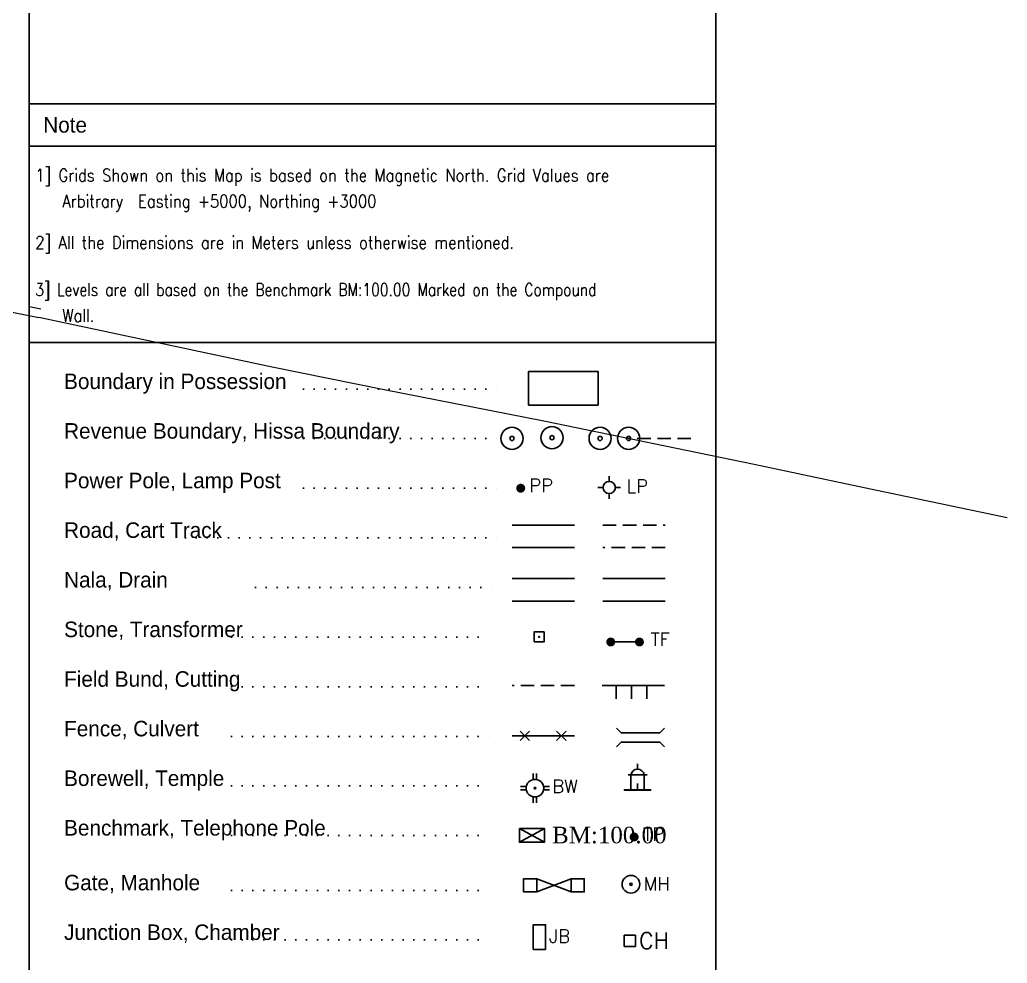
# Model space of a CAD drawing. Extents: x 1878645 to 3043969, y -1160829 to -603973.
# Drawn here: x 2000138 to 2046896, y -942982 to -898303 of the extents above; entities that cross this region are included whole.
import ezdxf

# ---------------------------------------------------------------- set-up
doc = ezdxf.new("R2010")
doc.units = 0
doc.header["$LTSCALE"] = 100
doc.linetypes.add('DOT', pattern=[6.35, 0, -6.35])
doc.linetypes.add('Hidden', pattern=[9.525, 6.35, -3.175])
for name, color, linetype in [('BM', 7, 'Continuous'), ('BOR', 100, 'Continuous'), ('BOUNDARY', 7, 'Continuous'), ('BW', 5, 'Continuous'), ('CART_TRACK', 9, 'Hidden'), ('CHAMBER', 5, 'Continuous'), ('CULVERT', 10, 'Continuous'), ('CUTTING', 8, 'Continuous'), ('DRAIN', 5, 'Continuous'), ('FENCE', 7, 'Continuous'), ('FIELD_BUND', 11, 'Hidden'), ('GATE', 7, 'Continuous'), ('gred', 253, 'Continuous'), ('HISSA', 200, 'Hidden'), ('JB', 7, 'Continuous'), ('MH', 5, 'Continuous'), ('NALA', 140, 'Continuous'), ('NODES', 1, 'Continuous'), ('PL', 42, 'Continuous'), ('ROAD', 7, 'Continuous'), ('STONE', 7, 'Continuous'), ('TEMPLE', 6, 'Continuous'), ('TITLE', 7, 'Continuous'), ('TL', 43, 'Continuous'), ('WALL', 137, 'Continuous')]:
    doc.layers.add(name, color=color, linetype=linetype)
doc.styles.add('rs', font='romans.shx')
doc.styles.add('STY', font='stylu.ttf')
doc.styles.add('TR', font='times.ttf', dxfattribs={"height": 2.4})

msp = doc.modelspace()

# ---------------------------------------------------------------- linework, layer by layer
for p, q in [((2028380.65371, -930455.67668), (2028380.65371, -929829.14014)), ((2028380.65371, -930455.67668), (2028380.65371, -929829.14014)), ((2029106.75453, -930455.67668), (2029106.75453, -929829.14014)), ((2029106.75453, -930455.67668), (2029106.75453, -929829.14014)), ((2029832.85669, -930455.67668), (2029832.85669, -929829.14014)), ((2029832.85669, -930455.67668), (2029832.85669, -929829.14014)), ((2024273.9052, -932438.07872), (2023826.09541, -931990.26892)), ((2024273.9052, -931990.26892), (2023826.09541, -932438.07872)), ((2024273.9052, -932438.07872), (2023826.09541, -931990.26892)), ((2024273.9052, -931990.26892), (2023826.09541, -932438.07872)), ((2026007.24585, -932438.07872), (2025559.43606, -931990.26892)), ((2026007.24585, -931990.26892), (2025559.43606, -932438.07872)), ((2026007.24585, -932438.07872), (2025559.43606, -931990.26892)), ((2026007.24585, -931990.26892), (2025559.43606, -932438.07872)), ((2024620.72457, -938980.50778), (2026241.41835, -939607.04432)), ((2024620.72457, -939607.04432), (2026241.41835, -938980.50778)), ((2024620.72457, -938980.50778), (2026241.41835, -939607.04432)), ((2024620.72457, -939607.04432), (2026241.41835, -938980.50778))]:
    msp.add_line(p, q)
at = {"color": 6}
for p, q in [((2029390.22532, -933787.6386), (2029390.22532, -933541.56859)), ((2029390.22532, -933787.6386), (2029390.22532, -933541.56859)), ((2028938.79245, -934054.21459), (2029841.65819, -934054.21459)), ((2028938.79245, -934054.21459), (2029841.65819, -934054.21459)), ((2029073.04119, -934771.91893), (2029073.04119, -934054.21459)), ((2029073.04119, -934771.91893), (2029073.04119, -934054.21459)), ((2029707.40944, -934771.91893), (2029707.40944, -934054.21459)), ((2029707.40944, -934771.91893), (2029707.40944, -934054.21459)), ((2029390.22532, -934771.91893), (2029390.22532, -934465.3586)), ((2029390.22532, -934771.91893), (2029390.22532, -934465.3586)), ((2028754.1153, -934771.91893), (2030026.33533, -934771.91893)), ((2028754.1153, -934788.98219), (2028754.1153, -934771.91893)), ((2028754.1153, -934771.91893), (2030026.33533, -934771.91893)), ((2028754.1153, -934788.98219), (2028754.1153, -934771.91893)), ((2028754.1153, -934788.98219), (2030026.33533, -934788.98219)), ((2028754.1153, -934788.98219), (2030026.33533, -934788.98219)), ((2028767.54365, -934788.98219), (2028784.60691, -934771.91893)), ((2028767.54365, -934788.98219), (2028784.60691, -934771.91893)), ((2028857.25687, -934788.98219), (2028874.32013, -934771.91893)), ((2028857.25687, -934788.98219), (2028874.32013, -934771.91893)), ((2028946.97008, -934788.98219), (2028964.03334, -934771.91893)), ((2028946.97008, -934788.98219), (2028964.03334, -934771.91893)), ((2029036.6833, -934788.98219), (2029053.74656, -934771.91893)), ((2029036.6833, -934788.98219), (2029053.74656, -934771.91893)), ((2029126.39652, -934788.98219), (2029143.45978, -934771.91893)), ((2029126.39652, -934788.98219), (2029143.45978, -934771.91893)), ((2029216.10974, -934788.98219), (2029233.173, -934771.91893)), ((2029216.10974, -934788.98219), (2029233.173, -934771.91893)), ((2029305.82296, -934788.98219), (2029322.88622, -934771.91893)), ((2029305.82296, -934788.98219), (2029322.88622, -934771.91893)), ((2029395.53617, -934788.98219), (2029412.59943, -934771.91893)), ((2029395.53617, -934788.98219), (2029412.59943, -934771.91893)), ((2029485.24939, -934788.98219), (2029502.31265, -934771.91893)), ((2029485.24939, -934788.98219), (2029502.31265, -934771.91893)), ((2029574.96261, -934788.98219), (2029592.02587, -934771.91893)), ((2029574.96261, -934788.98219), (2029592.02587, -934771.91893)), ((2029664.67583, -934788.98219), (2029681.73909, -934771.91893)), ((2029664.67583, -934788.98219), (2029681.73909, -934771.91893)), ((2029754.38905, -934788.98219), (2029771.45231, -934771.91893)), ((2029754.38905, -934788.98219), (2029771.45231, -934771.91893)), ((2029844.10226, -934788.98219), (2029861.16552, -934771.91893)), ((2029844.10226, -934788.98219), (2029861.16552, -934771.91893)), ((2029933.81548, -934788.98219), (2029950.87874, -934771.91893)), ((2029933.81548, -934788.98219), (2029950.87874, -934771.91893)), ((2030023.5287, -934788.98219), (2030026.33533, -934786.17555)), ((2030023.5287, -934788.98219), (2030026.33533, -934786.17555)), ((2030026.33533, -934788.98219), (2030026.33533, -934771.91893)), ((2030026.33533, -934788.98219), (2030026.33533, -934771.91893))]:
    msp.add_line(p, q, dxfattribs=at)
at = {"color": 5}
for p, q in [((2024451.38885, -934281.68396), (2024451.38885, -934002.76533)), ((2024451.38885, -934281.68396), (2024451.38885, -934002.76533)), ((2024612.67054, -934281.68396), (2024612.67054, -934002.76533)), ((2024612.67054, -934281.68396), (2024612.67054, -934002.76533)), ((2024122.61458, -934610.45824), (2023843.69595, -934610.45824)), ((2024122.61458, -934610.45824), (2023843.69595, -934610.45824)), ((2024941.44482, -934610.45824), (2025220.36345, -934610.45824)), ((2024941.44482, -934610.45824), (2025220.36345, -934610.45824)), ((2024122.61458, -934771.73992), (2023843.69595, -934771.73992)), ((2024122.61458, -934771.73992), (2023843.69595, -934771.73992)), ((2024451.38885, -935100.5142), (2024451.38885, -935379.43283)), ((2024451.38885, -935100.5142), (2024451.38885, -935379.43283)), ((2024612.67054, -935100.5142), (2024612.67054, -935379.43283)), ((2024612.67054, -935100.5142), (2024612.67054, -935379.43283)), ((2024941.44482, -934771.73992), (2025220.36345, -934771.73992)), ((2024941.44482, -934771.73992), (2025220.36345, -934771.73992))]:
    msp.add_line(p, q, dxfattribs=at)
for points in [[(2024495.19809, -927763.34483), (2024965.1005, -927763.34483), (2024965.1005, -927293.44242), (2024495.19809, -927293.44242)], [(2024495.19809, -927763.34483), (2024965.1005, -927763.34483), (2024965.1005, -927293.44242), (2024495.19809, -927293.44242)], [(2023994.18803, -939607.04432), (2024620.72457, -939607.04432), (2024620.72457, -938980.50778), (2023994.18803, -938980.50778)], [(2023994.18803, -939607.04432), (2024620.72457, -939607.04432), (2024620.72457, -938980.50778), (2023994.18803, -938980.50778)], [(2026241.41835, -939607.04432), (2026867.95489, -939607.04432), (2026867.95489, -938980.50778), (2026241.41835, -938980.50778)], [(2026241.41835, -939607.04432), (2026867.95489, -939607.04432), (2026867.95489, -938980.50778), (2026241.41835, -938980.50778)], [(2025037.46308, -942330.09852), (2025037.46308, -941155.34251), (2024450.08507, -941155.34251), (2024450.08507, -942330.09852)], [(2025037.46308, -942330.09852), (2025037.46308, -941155.34251), (2024450.08507, -941155.34251), (2024450.08507, -942330.09852)]]:
    msp.add_lwpolyline(points, close=True)
at = {"const_width": 46.99024}
msp.add_lwpolyline([(2024706.65417, -927528.39363, 1), (2024753.64442, -927528.39363, 1)], format="xyb", close=True, dxfattribs=at)
msp.add_lwpolyline([(2024706.65417, -927528.39363, 1), (2024753.64442, -927528.39363, 1)], format="xyb", close=True, dxfattribs=at)
at = {"color": 5}
for centre, radius in [((2024532.0297, -934691.09908), 417.69103), ((2024532.0297, -934691.09908), 417.69103), ((2024532.0297, -934691.09908), 37.76882), ((2024532.0297, -934691.09908), 37.76882), ((2029078.50639, -939241.33743), 417.69103), ((2029078.50639, -939241.33743), 417.69103), ((2029078.50639, -939241.33743), 53.13661), ((2029078.50639, -939241.33743), 53.13661)]:
    msp.add_circle(centre, radius, dxfattribs=at)
at = {"color": 6}
msp.add_arc((2029390.22532, -934109.62658), 321.98798, 9.909554012, 170.090445988, dxfattribs=at)
msp.add_arc((2029390.22532, -934109.62658), 321.98798, 9.909554012, 170.090445988, dxfattribs=at)
at = {"layer": 'BM'}
for p, q in [((2024979.59265, -936599.62173), (2023800.39734, -937250.83719)), ((2023800.39734, -936599.62173), (2024979.59265, -937250.83719)), ((2023800.39734, -936599.62173), (2024979.59265, -936599.62173)), ((2023800.39734, -937250.83719), (2023800.39734, -936599.62173)), ((2024979.59265, -936599.62173), (2023800.39734, -937250.83719)), ((2023800.39734, -936599.62173), (2024979.59265, -937250.83719)), ((2024979.59265, -936599.62173), (2023800.39734, -937250.83719)), ((2023800.39734, -936599.62173), (2024979.59265, -937250.83719)), ((2023800.39734, -936599.62173), (2024979.59265, -936599.62173)), ((2023800.39734, -937250.83719), (2023800.39734, -936599.62173)), ((2024979.59265, -936599.62173), (2023800.39734, -937250.83719)), ((2023800.39734, -936599.62173), (2024979.59265, -937250.83719)), ((2024979.59265, -936599.62173), (2024979.59265, -937250.83719)), ((2024979.59265, -936599.62173), (2024979.59265, -937250.83719)), ((2024979.59265, -937250.83719), (2023800.39734, -937250.83719)), ((2024979.59265, -937250.83719), (2023800.39734, -937250.83719))]:
    msp.add_line(p, q, dxfattribs=at)
msp.add_lwpolyline([(2023800.39734, -936599.62173), (2024979.59265, -936599.62173), (2024979.59265, -937250.83719), (2023800.39734, -937250.83719)], close=True, dxfattribs=at)
msp.add_lwpolyline([(2023800.39734, -936599.62173), (2024979.59265, -936599.62173), (2024979.59265, -937250.83719), (2023800.39734, -937250.83719)], close=True, dxfattribs=at)
at = {"layer": 'BOR'}
for p, q in [((2000576.0323, -874404.68967), (2000576.0323, -986804.68967)), ((2000576.0323, -874404.68967), (2000576.0323, -986804.68967)), ((2033095.20164, -986804.68967), (2033095.20164, -874440.01047)), ((2033095.20164, -986804.68967), (2033095.20164, -874440.01047))]:
    msp.add_line(p, q, dxfattribs=at)
at = {"layer": 'BOR', "lineweight": 25}
msp.add_line((2000576.0323, -902288.08756), (2033095.20164, -902288.08756), dxfattribs=at)
msp.add_line((2000576.0323, -902288.08756), (2033095.20164, -902288.08756), dxfattribs=at)
at = {"layer": 'BOUNDARY'}
for p, q in [((2024225.53021, -914966.42694), (2027531.07826, -914966.42694)), ((2024225.53021, -916551.92859), (2024225.53021, -914966.42694)), ((2024225.53021, -914966.42694), (2027531.07826, -914966.42694)), ((2024225.53021, -916551.92859), (2024225.53021, -914966.42694)), ((2027531.07826, -914966.42694), (2027531.07826, -916551.92859)), ((2027531.07826, -914966.42694), (2027531.07826, -916551.92859)), ((2027531.07826, -916551.92859), (2024225.53021, -916551.92859)), ((2027531.07826, -916551.92859), (2024225.53021, -916551.92859))]:
    msp.add_line(p, q, dxfattribs=at)
at = {"layer": 'BOUNDARY', "lineweight": 5}
msp.add_lwpolyline([(2000576.0323, -911887.52402), (2001128.28308, -911999.22666)], dxfattribs=at)
at = {"layer": 'BW', "color": 5}
for p, q in [((2024451.38885, -934281.68396), (2024451.38885, -934002.76533)), ((2024451.38885, -934281.68396), (2024451.38885, -934002.76533)), ((2024612.67054, -934281.68396), (2024612.67054, -934002.76533)), ((2024612.67054, -934281.68396), (2024612.67054, -934002.76533)), ((2024122.61458, -934610.45824), (2023843.69595, -934610.45824)), ((2024122.61458, -934610.45824), (2023843.69595, -934610.45824)), ((2024941.44482, -934610.45824), (2025220.36345, -934610.45824)), ((2024941.44482, -934610.45824), (2025220.36345, -934610.45824)), ((2024122.61458, -934771.73992), (2023843.69595, -934771.73992)), ((2024122.61458, -934771.73992), (2023843.69595, -934771.73992)), ((2024451.38885, -935100.5142), (2024451.38885, -935379.43283)), ((2024451.38885, -935100.5142), (2024451.38885, -935379.43283)), ((2024612.67054, -935100.5142), (2024612.67054, -935379.43283)), ((2024612.67054, -935100.5142), (2024612.67054, -935379.43283)), ((2024941.44482, -934771.73992), (2025220.36345, -934771.73992)), ((2024941.44482, -934771.73992), (2025220.36345, -934771.73992))]:
    msp.add_line(p, q, dxfattribs=at)
for radius in [417.69103, 417.69103, 37.76882, 37.76882]:
    msp.add_circle((2024532.0297, -934691.09908), radius, dxfattribs=at)
at = {"layer": 'CART_TRACK', "linetype": 'Hidden'}
for p, q in [((2027748.09813, -922234.81285), (2030701.83331, -922234.81285)), ((2027748.09813, -922234.81285), (2030701.83331, -922234.81285)), ((2030701.83331, -923293.53009), (2027748.09813, -923293.53009)), ((2030701.83331, -923293.53009), (2027748.09813, -923293.53009))]:
    msp.add_line(p, q, dxfattribs=at)
at = {"layer": 'CHAMBER'}
for p, q in [((2029289.58134, -941652.84501), (2028760.57203, -941652.84501)), ((2028760.57203, -941652.84501), (2028760.57203, -942181.85432)), ((2029289.58134, -941652.84501), (2028760.57203, -941652.84501)), ((2028760.57203, -941652.84501), (2028760.57203, -942181.85432)), ((2029289.58134, -942181.85432), (2029289.58134, -941652.84501)), ((2029289.58134, -942181.85432), (2029289.58134, -941652.84501)), ((2028760.57203, -942181.85432), (2029289.58134, -942181.85432)), ((2028760.57203, -942181.85432), (2029289.58134, -942181.85432))]:
    msp.add_line(p, q, dxfattribs=at)
msp.add_lwpolyline([(2028760.57203, -942181.85432), (2029289.58134, -942181.85432), (2029289.58134, -941652.84501), (2028760.57203, -941652.84501)], close=True, dxfattribs=at)
msp.add_lwpolyline([(2028760.57203, -942181.85432), (2029289.58134, -942181.85432), (2029289.58134, -941652.84501), (2028760.57203, -941652.84501)], close=True, dxfattribs=at)
at = {"layer": 'CULVERT'}
for p, q in [((2028396.08882, -931852.28156), (2028617.60293, -932073.79568)), ((2028396.08882, -931852.28156), (2028617.60293, -932073.79568)), ((2030446.43743, -932073.79568), (2030667.95155, -931852.28156)), ((2030446.43743, -932073.79568), (2030667.95155, -931852.28156)), ((2028617.60293, -932073.79568), (2030446.43743, -932073.79568)), ((2028617.60293, -932073.79568), (2030446.43743, -932073.79568)), ((2028396.08882, -932728.9546), (2028617.60293, -932507.44048)), ((2028396.08882, -932728.9546), (2028617.60293, -932507.44048)), ((2028617.60293, -932507.44048), (2030446.43743, -932507.44048)), ((2028617.60293, -932507.44048), (2030446.43743, -932507.44048)), ((2030446.43743, -932507.44048), (2030667.95155, -932728.9546)), ((2030446.43743, -932507.44048), (2030667.95155, -932728.9546))]:
    msp.add_line(p, q, dxfattribs=at)
at = {"layer": 'CUTTING'}
for p, q in [((2030673.09589, -929829.14014), (2027719.36071, -929829.14014)), ((2030673.09589, -929829.14014), (2027719.36071, -929829.14014)), ((2028380.65371, -930455.67668), (2028380.65371, -929829.14014)), ((2028380.65371, -930455.67668), (2028380.65371, -929829.14014)), ((2029106.75453, -930455.67668), (2029106.75453, -929829.14014)), ((2029106.75453, -930455.67668), (2029106.75453, -929829.14014)), ((2029832.85669, -930455.67668), (2029832.85669, -929829.14014)), ((2029832.85669, -930455.67668), (2029832.85669, -929829.14014))]:
    msp.add_line(p, q, dxfattribs=at)
at = {"layer": 'DRAIN', "linetype": 'Continuous'}
for p, q in [((2027748.09813, -924769.31342), (2030701.83331, -924769.31342)), ((2027748.09813, -924769.31342), (2030701.83331, -924769.31342)), ((2030701.83331, -925828.03066), (2027748.09813, -925828.03066)), ((2030701.83331, -925828.03066), (2027748.09813, -925828.03066))]:
    msp.add_line(p, q, dxfattribs=at)
at = {"layer": 'FENCE'}
for p, q in [((2026399.65227, -932214.17382), (2023445.91709, -932214.17382)), ((2026399.65227, -932214.17382), (2023445.91709, -932214.17382)), ((2024273.9052, -932438.07872), (2023826.09541, -931990.26892)), ((2024273.9052, -931990.26892), (2023826.09541, -932438.07872)), ((2024273.9052, -932438.07872), (2023826.09541, -931990.26892)), ((2024273.9052, -931990.26892), (2023826.09541, -932438.07872)), ((2026007.24585, -932438.07872), (2025559.43606, -931990.26892)), ((2026007.24585, -931990.26892), (2025559.43606, -932438.07872)), ((2026007.24585, -932438.07872), (2025559.43606, -931990.26892)), ((2026007.24585, -931990.26892), (2025559.43606, -932438.07872))]:
    msp.add_line(p, q, dxfattribs=at)
at = {"layer": 'FIELD_BUND'}
msp.add_line((2026399.65227, -929829.14014), (2023445.91709, -929829.14014), dxfattribs=at)
msp.add_line((2026399.65227, -929829.14014), (2023445.91709, -929829.14014), dxfattribs=at)
at = {"layer": 'GATE'}
for p, q in [((2024620.72457, -938980.50778), (2023994.18803, -938980.50778)), ((2023994.18803, -938980.50778), (2023994.18803, -939607.04432)), ((2024620.72457, -938980.50778), (2023994.18803, -938980.50778)), ((2023994.18803, -938980.50778), (2023994.18803, -939607.04432)), ((2024620.72457, -938980.50778), (2026241.41835, -939607.04432)), ((2024620.72457, -939607.04432), (2026241.41835, -938980.50778)), ((2024620.72457, -939607.04432), (2024620.72457, -938980.50778)), ((2024620.72457, -938980.50778), (2026241.41835, -939607.04432)), ((2024620.72457, -939607.04432), (2026241.41835, -938980.50778)), ((2024620.72457, -939607.04432), (2024620.72457, -938980.50778)), ((2026867.95489, -938980.50778), (2026241.41835, -938980.50778)), ((2026241.41835, -938980.50778), (2026241.41835, -939607.04432)), ((2026867.95489, -938980.50778), (2026241.41835, -938980.50778)), ((2026241.41835, -938980.50778), (2026241.41835, -939607.04432)), ((2026867.95489, -939607.04432), (2026867.95489, -938980.50778)), ((2026867.95489, -939607.04432), (2026867.95489, -938980.50778)), ((2023994.18803, -939607.04432), (2024620.72457, -939607.04432)), ((2023994.18803, -939607.04432), (2024620.72457, -939607.04432)), ((2026241.41835, -939607.04432), (2026867.95489, -939607.04432)), ((2026241.41835, -939607.04432), (2026867.95489, -939607.04432))]:
    msp.add_line(p, q, dxfattribs=at)
at = {"layer": 'gred'}
msp.add_line((2000576.0323, -913585.2795), (2033095.20164, -913585.2795), dxfattribs=at)
msp.add_line((2000576.0323, -913585.2795), (2033095.20164, -913585.2795), dxfattribs=at)
at = {"layer": 'HISSA'}
msp.add_line((2031919.38456, -918128.96436), (2028965.64938, -918128.96436), dxfattribs=at)
msp.add_line((2031919.38456, -918128.96436), (2028965.64938, -918128.96436), dxfattribs=at)
at = {"layer": 'JB'}
for p, q in [((2025037.46308, -941155.34251), (2024450.08507, -941155.34251)), ((2024450.08507, -941155.34251), (2024450.08507, -942330.09852)), ((2025037.46308, -941155.34251), (2024450.08507, -941155.34251)), ((2024450.08507, -941155.34251), (2024450.08507, -942330.09852)), ((2025037.46308, -942330.09852), (2025037.46308, -941155.34251)), ((2025037.46308, -942330.09852), (2025037.46308, -941155.34251)), ((2024450.08507, -942330.09852), (2025037.46308, -942330.09852)), ((2024450.08507, -942330.09852), (2025037.46308, -942330.09852))]:
    msp.add_line(p, q, dxfattribs=at)
at = {"layer": 'MH', "color": 5}
for radius in [417.69103, 417.69103, 53.13661, 53.13661]:
    msp.add_circle((2029078.50639, -939241.33743), radius, dxfattribs=at)
at = {"layer": 'NALA'}
for p, q in [((2023445.91709, -924769.31342), (2026399.65227, -924769.31342)), ((2023445.91709, -924769.31342), (2026399.65227, -924769.31342)), ((2026399.65227, -925828.03066), (2023445.91709, -925828.03066)), ((2026399.65227, -925828.03066), (2023445.91709, -925828.03066))]:
    msp.add_line(p, q, dxfattribs=at)
at = {"layer": 'NODES'}
for centre, radius in [((2023445.91709, -918128.96436), 525.34316), ((2023445.91709, -918128.96436), 525.34316), ((2023445.91709, -918128.96436), 525.34316), ((2023445.91709, -918128.96436), 525.34316), ((2027617.20353, -918128.96436), 525.34316), ((2027617.20353, -918128.96436), 525.34316), ((2027617.20353, -918128.96436), 525.34316), ((2027617.20353, -918128.96436), 525.34316), ((2023445.91709, -918128.96436), 98.54899), ((2023445.91709, -918128.96436), 98.54899), ((2023445.91709, -918128.96436), 98.54899), ((2023445.91709, -918128.96436), 98.54899), ((2027617.20353, -918128.96436), 98.54899), ((2027617.20353, -918128.96436), 98.54899), ((2027617.20353, -918128.96436), 98.54899), ((2027617.20353, -918128.96436), 98.54899)]:
    msp.add_circle(centre, radius, dxfattribs=at)
at = {"layer": 'NODES', "color": 9}
for centre, radius in [((2025339.19389, -918095.56454), 525.34316), ((2025339.19389, -918095.56454), 525.34316), ((2025339.19389, -918095.56454), 525.34316), ((2025339.19389, -918095.56454), 525.34316), ((2028965.64938, -918128.96436), 525.34316), ((2028965.64938, -918128.96436), 525.34316), ((2028965.64938, -918128.96436), 525.34316), ((2028965.64938, -918128.96436), 525.34316), ((2025339.19389, -918095.56454), 98.54899), ((2025339.19389, -918095.56454), 98.54899), ((2025339.19389, -918095.56454), 98.54899), ((2025339.19389, -918095.56454), 98.54899), ((2028965.64938, -918128.96436), 98.54899), ((2028965.64938, -918128.96436), 98.54899), ((2028965.64938, -918128.96436), 98.54899), ((2028965.64938, -918128.96436), 98.54899)]:
    msp.add_circle(centre, radius, dxfattribs=at)
at = {"layer": 'PL'}
for p, q in [((2028049.92596, -920166.24692), (2028049.92596, -919915.6323)), ((2028049.92596, -920166.24692), (2028049.92596, -919915.6323)), ((2027760.59924, -920455.57365), (2027509.98462, -920455.57365)), ((2027760.59924, -920455.57365), (2027509.98462, -920455.57365)), ((2028339.25269, -920455.57365), (2028589.86731, -920455.57365)), ((2028339.25269, -920455.57365), (2028589.86731, -920455.57365)), ((2028049.92596, -920744.90037), (2028049.92596, -920995.51499)), ((2028049.92596, -920744.90037), (2028049.92596, -920995.51499)), ((2028049.92596, -920744.90037), (2028049.92596, -920995.51499)), ((2028049.92596, -920744.90037), (2028049.92596, -920995.51499))]:
    msp.add_line(p, q, dxfattribs=at)
for points in [[(2028049.92596, -920166.24692), (2028049.92596, -919915.6323)], [(2028049.92596, -920166.24692), (2028049.92596, -919915.6323)], [(2027760.59924, -920455.57365), (2027509.98462, -920455.57365)], [(2027760.59924, -920455.57365), (2027509.98462, -920455.57365)], [(2028339.25269, -920455.57365), (2028589.86731, -920455.57365)], [(2028339.25269, -920455.57365), (2028589.86731, -920455.57365)]]:
    msp.add_lwpolyline(points, dxfattribs=at)
msp.add_circle((2028049.92596, -920455.57365), 289.32673, dxfattribs=at)
msp.add_circle((2028049.92596, -920455.57365), 289.32673, dxfattribs=at)
msp.add_circle((2028049.92596, -920455.57365), 289.32673, dxfattribs=at)
msp.add_circle((2028049.92596, -920455.57365), 289.32673, dxfattribs=at)
at = {"layer": 'ROAD'}
for p, q in [((2023445.91709, -922234.81285), (2026399.65227, -922234.81285)), ((2023445.91709, -922234.81285), (2026399.65227, -922234.81285)), ((2026399.65227, -923293.53009), (2023445.91709, -923293.53009)), ((2026399.65227, -923293.53009), (2023445.91709, -923293.53009))]:
    msp.add_line(p, q, dxfattribs=at)
at = {"layer": 'STONE'}
for p, q in [((2024965.1005, -927293.44242), (2024495.19809, -927293.44242)), ((2024495.19809, -927293.44242), (2024495.19809, -927763.34483)), ((2024965.1005, -927293.44242), (2024495.19809, -927293.44242)), ((2024495.19809, -927293.44242), (2024495.19809, -927763.34483)), ((2024965.1005, -927763.34483), (2024965.1005, -927293.44242)), ((2024965.1005, -927763.34483), (2024965.1005, -927293.44242)), ((2024495.19809, -927763.34483), (2024965.1005, -927763.34483)), ((2024495.19809, -927763.34483), (2024965.1005, -927763.34483))]:
    msp.add_line(p, q, dxfattribs=at)
for start, end in [(0, 180), (0, 180), (180, 0), (180, 0)]:
    msp.add_arc((2024730.14929, -927528.39363), 23.49512, start, end, dxfattribs=at)
at = {"layer": 'TEMPLE'}
msp.add_line((2000576.0323, -986804.68967), (2000576.0323, -874404.68967), dxfattribs=at)
msp.add_line((2000576.0323, -986804.68967), (2000576.0323, -874404.68967), dxfattribs=at)
at = {"layer": 'TEMPLE', "color": 6}
for p, q in [((2029390.22532, -933787.6386), (2029390.22532, -933541.56859)), ((2029390.22532, -933787.6386), (2029390.22532, -933541.56859)), ((2028938.79245, -934054.21459), (2029841.65819, -934054.21459)), ((2028938.79245, -934054.21459), (2029841.65819, -934054.21459)), ((2029073.04119, -934771.91893), (2029073.04119, -934054.21459)), ((2029073.04119, -934771.91893), (2029073.04119, -934054.21459)), ((2029707.40944, -934771.91893), (2029707.40944, -934054.21459)), ((2029707.40944, -934771.91893), (2029707.40944, -934054.21459)), ((2029390.22532, -934771.91893), (2029390.22532, -934465.3586)), ((2029390.22532, -934771.91893), (2029390.22532, -934465.3586)), ((2028754.1153, -934771.91893), (2030026.33533, -934771.91893)), ((2028754.1153, -934788.98219), (2028754.1153, -934771.91893)), ((2028754.1153, -934771.91893), (2030026.33533, -934771.91893)), ((2028754.1153, -934788.98219), (2028754.1153, -934771.91893)), ((2028754.1153, -934788.98219), (2030026.33533, -934788.98219)), ((2028754.1153, -934788.98219), (2030026.33533, -934788.98219)), ((2028767.54365, -934788.98219), (2028784.60691, -934771.91893)), ((2028767.54365, -934788.98219), (2028784.60691, -934771.91893)), ((2028857.25687, -934788.98219), (2028874.32013, -934771.91893)), ((2028857.25687, -934788.98219), (2028874.32013, -934771.91893)), ((2028946.97008, -934788.98219), (2028964.03334, -934771.91893)), ((2028946.97008, -934788.98219), (2028964.03334, -934771.91893)), ((2029036.6833, -934788.98219), (2029053.74656, -934771.91893)), ((2029036.6833, -934788.98219), (2029053.74656, -934771.91893)), ((2029126.39652, -934788.98219), (2029143.45978, -934771.91893)), ((2029126.39652, -934788.98219), (2029143.45978, -934771.91893)), ((2029216.10974, -934788.98219), (2029233.173, -934771.91893)), ((2029216.10974, -934788.98219), (2029233.173, -934771.91893)), ((2029305.82296, -934788.98219), (2029322.88622, -934771.91893)), ((2029305.82296, -934788.98219), (2029322.88622, -934771.91893)), ((2029395.53617, -934788.98219), (2029412.59943, -934771.91893)), ((2029395.53617, -934788.98219), (2029412.59943, -934771.91893)), ((2029485.24939, -934788.98219), (2029502.31265, -934771.91893)), ((2029485.24939, -934788.98219), (2029502.31265, -934771.91893)), ((2029574.96261, -934788.98219), (2029592.02587, -934771.91893)), ((2029574.96261, -934788.98219), (2029592.02587, -934771.91893)), ((2029664.67583, -934788.98219), (2029681.73909, -934771.91893)), ((2029664.67583, -934788.98219), (2029681.73909, -934771.91893)), ((2029754.38905, -934788.98219), (2029771.45231, -934771.91893)), ((2029754.38905, -934788.98219), (2029771.45231, -934771.91893)), ((2029844.10226, -934788.98219), (2029861.16552, -934771.91893)), ((2029844.10226, -934788.98219), (2029861.16552, -934771.91893)), ((2029933.81548, -934788.98219), (2029950.87874, -934771.91893)), ((2029933.81548, -934788.98219), (2029950.87874, -934771.91893)), ((2030023.5287, -934788.98219), (2030026.33533, -934786.17555)), ((2030023.5287, -934788.98219), (2030026.33533, -934786.17555)), ((2030026.33533, -934788.98219), (2030026.33533, -934771.91893)), ((2030026.33533, -934788.98219), (2030026.33533, -934771.91893))]:
    msp.add_line(p, q, dxfattribs=at)
msp.add_arc((2029390.22532, -934109.62658), 321.98798, 9.909554012, 170.090445988, dxfattribs=at)
msp.add_arc((2029390.22532, -934109.62658), 321.98798, 9.909554012, 170.090445988, dxfattribs=at)
at = {"layer": 'TITLE', "lineweight": 25, "ltscale": 0.03}
msp.add_line((2000576.0323, -904289.12508), (2033095.20164, -904289.12508), dxfattribs=at)
msp.add_line((2000576.0323, -904289.12508), (2033095.20164, -904289.12508), dxfattribs=at)
at = {"layer": 'TITLE', "linetype": 'DOT', "ltscale": 0.8}
for p, q in [((2013569.63664, -915790.64825), (2022749.24504, -915790.64825)), ((2013569.63664, -915790.64825), (2022749.24504, -915790.64825)), ((2013569.63664, -918140.16028), (2022749.24504, -918140.16028)), ((2013569.63664, -918140.16028), (2022749.24504, -918140.16028)), ((2013569.63664, -920489.67231), (2022749.24504, -920489.67231)), ((2013569.63664, -920489.67231), (2022749.24504, -920489.67231)), ((2007985.43882, -922839.18434), (2022749.24504, -922839.18434)), ((2007985.43882, -922839.18434), (2022749.24504, -922839.18434)), ((2011302.877, -925188.69637), (2022749.24504, -925188.69637)), ((2011302.877, -925188.69637), (2022749.24504, -925188.69637)), ((2010164.18715, -927538.2084), (2022749.24504, -927538.2084)), ((2010164.18715, -927538.2084), (2022749.24504, -927538.2084)), ((2010164.18715, -929887.72043), (2022749.24504, -929887.72043)), ((2010164.18715, -929887.72043), (2022749.24504, -929887.72043)), ((2010164.18715, -932237.23246), (2022749.24504, -932237.23246)), ((2010164.18715, -932237.23246), (2022749.24504, -932237.23246)), ((2010164.18715, -934586.74449), (2022749.24504, -934586.74449)), ((2010164.18715, -934586.74449), (2022749.24504, -934586.74449)), ((2010164.18715, -936936.25652), (2022749.24504, -936936.25652)), ((2010164.18715, -936936.25652), (2022749.24504, -936936.25652)), ((2010164.18715, -939530.12104), (2022749.24504, -939530.12104)), ((2010164.18715, -939530.12104), (2022749.24504, -939530.12104)), ((2010164.18715, -941879.63307), (2022749.24504, -941879.63307)), ((2010164.18715, -941879.63307), (2022749.24504, -941879.63307))]:
    msp.add_line(p, q, dxfattribs=at)
at = {"layer": 'TITLE', "color": 42}
msp.add_line((2029479.80891, -927769.30819), (2028121.28056, -927769.30819), dxfattribs=at)
msp.add_line((2029479.80891, -927769.30819), (2028121.28056, -927769.30819), dxfattribs=at)
at = {"layer": 'TITLE', "color": 42, "const_width": 211.45608}
for points in [[(2023753.24279, -920486.82846, 1), (2023964.69888, -920486.82846, 1)], [(2023753.24279, -920486.82846, 1), (2023964.69888, -920486.82846, 1)], [(2028015.55252, -927769.30819, 1), (2028227.00861, -927769.30819, 1)], [(2028015.55252, -927769.30819, 1), (2028227.00861, -927769.30819, 1)], [(2029374.08087, -927769.30819, 1), (2029585.53696, -927769.30819, 1)], [(2029374.08087, -927769.30819, 1), (2029585.53696, -927769.30819, 1)]]:
    msp.add_lwpolyline(points, format="xyb", close=True, dxfattribs=at)
at = {"layer": 'TITLE', "color": 42, "const_width": 31.32683}
msp.add_lwpolyline([(2029479.80891, -927769.30819), (2028121.28056, -927769.30819)], dxfattribs=at)
msp.add_lwpolyline([(2029479.80891, -927769.30819), (2028121.28056, -927769.30819)], dxfattribs=at)
at = {"layer": 'TITLE', "color": 42}
for centre, start, end in [((2023858.97084, -920486.82846), 0, 180), ((2023858.97084, -920486.82846), 0, 180), ((2023858.97084, -920486.82846), 180, 0), ((2023858.97084, -920486.82846), 180, 0), ((2028121.28056, -927769.30819), 0, 180), ((2028121.28056, -927769.30819), 0, 180), ((2029479.80891, -927769.30819), 0, 180), ((2029479.80891, -927769.30819), 0, 180), ((2028121.28056, -927769.30819), 180, 0), ((2028121.28056, -927769.30819), 180, 0), ((2029479.80891, -927769.30819), 180, 0), ((2029479.80891, -927769.30819), 180, 0)]:
    msp.add_arc(centre, 105.72804, start, end, dxfattribs=at)
at = {"layer": 'TL', "color": 43, "const_width": 211.45608}
msp.add_lwpolyline([(2029122.87384, -937003.53611, 1), (2029334.32992, -937003.53611, 1)], format="xyb", close=True, dxfattribs=at)
msp.add_lwpolyline([(2029122.87384, -937003.53611, 1), (2029334.32992, -937003.53611, 1)], format="xyb", close=True, dxfattribs=at)
at = {"layer": 'TL', "color": 43}
for start, end in [(0, 180), (0, 180), (180, 0), (180, 0)]:
    msp.add_arc((2029228.60188, -937003.53611), 105.72804, start, end, dxfattribs=at)
at = {"layer": 'WALL'}
msp.add_line((2001044.0323, -912410.68967), (2001044.0323, -912410.68967), dxfattribs=at)
msp.add_line((2001044.0323, -912410.68967), (2001044.0323, -912410.68967), dxfattribs=at)
msp.add_line((2001044.0323, -912410.68967), (2001044.0323, -912410.68967), dxfattribs=at)
msp.add_line((2001044.0323, -912410.68967), (2001044.0323, -912410.68967), dxfattribs=at)
at = {"layer": 'WALL', "lineweight": 5}
for points in [[(1999376.0323, -912069.15158), (2001044.0323, -912410.68967)], [(2046895.83382, -921895.00273), (2046895.83382, -921895.00273), (2039815.49609, -920408.08191), (2034914.17488, -919370.22564), (2024960.08579, -917315.82642), (2017399.90644, -915831.98749), (2012082.82009, -914757.76801), (2001044.0323, -912410.68967), (2001044.0323, -912410.68967)]]:
    msp.add_lwpolyline(points, dxfattribs=at)

# ---------------------------------------------------------------- texts
at = {"color": 7, "style": 'rs', "flags": 8}
for tag, p, s in [('BW', (2025346.86039, -934915.20066), 'BW'), ('BW', (2025346.86039, -934915.20066), 'BW'), ('MH', (2029681.14172, -939535.88917), 'MH'), ('MH', (2029681.14172, -939535.88917), 'MH')]:
    msp.add_attdef(tag, p, s, height=626.536541, dxfattribs=at)
at = {"style": 'rs', "flags": 8}
msp.add_attdef('JB', (2025197.8127, -942013.50777), 'JB', height=626.536541, dxfattribs=at)
msp.add_attdef('JB', (2025197.8127, -942013.50777), 'JB', height=626.536541, dxfattribs=at)
at = {"layer": 'BM', "style": 'TR'}
msp.add_text('BM', height=783.170677, dxfattribs=at).set_placement((2025342.02305, -937301.38741))
msp.add_text('BM', height=783.170677, dxfattribs=at).set_placement((2025342.02305, -937301.38741))
at = {"layer": 'BM', "style": 'TR', "flags": 8}
msp.add_attdef('BM:100.00', (2025342.02305, -937301.38741), 'BM:100.00', height=783.170677, dxfattribs=at)
msp.add_attdef('BM:100.00', (2025342.02305, -937301.38741), 'BM:100.00', height=783.170677, dxfattribs=at)
at = {"layer": 'BW', "color": 7, "style": 'rs'}
msp.add_text('BW', height=626.536541, dxfattribs=at).set_placement((2025346.86039, -934915.20066))
msp.add_text('BW', height=626.536541, dxfattribs=at).set_placement((2025346.86039, -934915.20066))
at = {"layer": 'CHAMBER', "color": 7, "style": 'rs'}
msp.add_text('CH', height=771.471904, dxfattribs=at).set_placement((2029462.42078, -942299.96389))
msp.add_text('CH', height=771.471904, dxfattribs=at).set_placement((2029462.42078, -942299.96389))
at = {"layer": 'CHAMBER', "color": 7, "style": 'rs', "flags": 8}
msp.add_attdef('CH', (2029462.42078, -942299.96389), 'CH', height=771.471904, dxfattribs=at)
msp.add_attdef('CH', (2029462.42078, -942299.96389), 'CH', height=771.471904, dxfattribs=at)
at = {"layer": 'JB', "style": 'rs'}
msp.add_text('JB', height=626.536541, dxfattribs=at).set_placement((2025197.8127, -942013.50777))
msp.add_text('JB', height=626.536541, dxfattribs=at).set_placement((2025197.8127, -942013.50777))
at = {"layer": 'MH', "color": 7, "style": 'rs'}
msp.add_text('MH', height=626.536541, dxfattribs=at).set_placement((2029681.14172, -939535.88917))
msp.add_text('MH', height=626.536541, dxfattribs=at).set_placement((2029681.14172, -939535.88917))
at = {"layer": 'PL', "style": 'rs'}
msp.add_text('LP', height=626.536541, dxfattribs=at).set_placement((2028864.39723, -920703.16025))
msp.add_text('LP', height=626.536541, dxfattribs=at).set_placement((2028864.39723, -920703.16025))
at = {"layer": 'PL', "style": 'rs', "flags": 8}
msp.add_attdef('LP', (2028864.39723, -920703.16025), 'LP', height=626.536541, dxfattribs=at)
msp.add_attdef('LP', (2028864.39723, -920703.16025), 'LP', height=626.536541, dxfattribs=at)
at = {"layer": 'TITLE', "lineweight": 25, "ltscale": 0.03, "style": 'STY'}
msp.add_text('Note', height=734.222509, dxfattribs=at).set_placement((2001249.33715, -903648.03468))
msp.add_text('Note', height=734.222509, dxfattribs=at).set_placement((2001249.33715, -903648.03468))
at = {"layer": 'TITLE', "color": 210, "style": 'rs'}
for s, height, width, p in [('1] Grids Shown on this Map is based on the Magnetic North. Grid Values are ', 603.0414211, 0.85, (2000872.50342, -905966.61245)), ('1] Grids Shown on this Map is based on the Magnetic North. Grid Values are ', 603.0414211, 0.85, (2000872.50342, -905966.61245)), ('Arbitrary  Easting +5000, Northing +3000', 603.0414211, 0.85, (2002157.08272, -907194.72178)), ('Arbitrary  Easting +5000, Northing +3000', 603.0414211, 0.85, (2002157.08272, -907194.72178)), ('2] All the Dimensions are in Meters unless otherwise mentioned.', 603.0414211, 0.85, (2000872.50342, -909152.65421)), ('2] All the Dimensions are in Meters unless otherwise mentioned.', 603.0414211, 0.85, (2000872.50342, -909152.65421)), ('3] Levels are all based on the Benchmark BM:100.00 Marked on the Compound', 603.0414211, 0.8, (2000872.50342, -911383.64067)), ('3] Levels are all based on the Benchmark BM:100.00 Marked on the Compound', 603.0414211, 0.8, (2000872.50342, -911383.64067)), ('Wall.', 603.041421, 0.85, (2002157.08272, -912611.75)), ('Wall.', 603.041421, 0.85, (2002157.08272, -912611.75))]:
    msp.add_text(s, height=height, dxfattribs=dict(at, width=width)).set_placement(p)
at = {"layer": 'TITLE', "color": 210, "style": 'STY'}
for s, p in [('Boundary in Possession', (2002237.19288, -915790.64825)), ('Boundary in Possession', (2002237.19288, -915790.64825)), ('Revenue Boundary, Hissa Boundary', (2002237.19288, -918140.16028)), ('Revenue Boundary, Hissa Boundary', (2002237.19288, -918140.16028)), ('Power Pole, Lamp Post', (2002237.19288, -920489.67231)), ('Power Pole, Lamp Post', (2002237.19288, -920489.67231)), ('Road, Cart Track', (2002237.19288, -922839.18434)), ('Road, Cart Track', (2002237.19288, -922839.18434)), ('Nala, Drain', (2002237.19288, -925188.69637)), ('Nala, Drain', (2002237.19288, -925188.69637)), ('Stone, Transformer', (2002237.19288, -927538.2084)), ('Stone, Transformer', (2002237.19288, -927538.2084)), ('Field Bund, Cutting', (2002237.19288, -929887.72043)), ('Field Bund, Cutting', (2002237.19288, -929887.72043)), ('Fence, Culvert', (2002237.19288, -932237.23246)), ('Fence, Culvert', (2002237.19288, -932237.23246)), ('Borewell, Temple', (2002237.19288, -934586.74449)), ('Borewell, Temple', (2002237.19288, -934586.74449)), ('Benchmark, Telephone Pole', (2002237.19288, -936936.25652)), ('Benchmark, Telephone Pole', (2002237.19288, -936936.25652)), ('Gate, Manhole', (2002237.19288, -939530.12104)), ('Gate, Manhole', (2002237.19288, -939530.12104)), ('Junction Box, Chamber', (2002237.19288, -941879.63307)), ('Junction Box, Chamber', (2002237.19288, -941879.63307))]:
    msp.add_text(s, height=734.2225095, dxfattribs=at).set_placement(p)
at = {"layer": 'TITLE', "color": 42, "style": 'rs'}
for s, p in [('PP', (2024265.55715, -920672.96751)), ('PP', (2024265.55715, -920672.96751)), ('TF', (2030009.21942, -927955.44724)), ('TF', (2030009.21942, -927955.44724))]:
    msp.add_text(s, height=626.536541, dxfattribs=at).set_placement(p)
at = {"layer": 'TITLE', "color": 42, "style": 'rs', "flags": 8}
for tag, p, s in [('PP', (2024265.55715, -920672.96751), 'PP'), ('PP', (2024265.55715, -920672.96751), 'PP'), ('TF', (2030009.21942, -927955.44724), 'TF'), ('TF', (2030009.21942, -927955.44724), 'TF')]:
    msp.add_attdef(tag, p, s, height=626.536541, dxfattribs=at)
at = {"layer": 'TL', "color": 43, "style": 'rs'}
msp.add_text('TP', height=626.536541, dxfattribs=at).set_placement((2029651.90384, -937189.67515))
msp.add_text('TP', height=626.536541, dxfattribs=at).set_placement((2029651.90384, -937189.67515))
at = {"layer": 'TL', "color": 43, "style": 'rs', "flags": 8}
msp.add_attdef('TP', (2029651.90384, -937189.67515), 'TP', height=626.536541, dxfattribs=at)
msp.add_attdef('TP', (2029651.90384, -937189.67515), 'TP', height=626.536541, dxfattribs=at)

doc.saveas('drawing.dxf')
